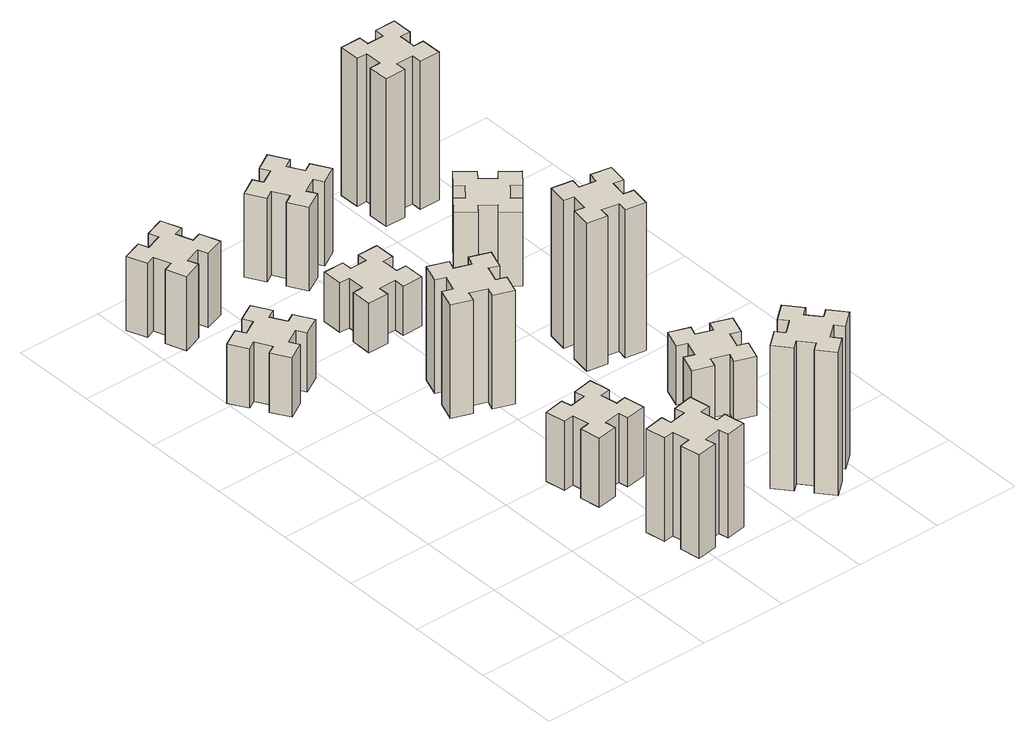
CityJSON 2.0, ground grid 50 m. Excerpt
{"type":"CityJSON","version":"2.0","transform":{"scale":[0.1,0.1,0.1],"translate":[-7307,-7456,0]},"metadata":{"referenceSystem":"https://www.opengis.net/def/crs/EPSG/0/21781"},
"CityObjects":{
"building1":{"type":"Building","attributes":{"class":"1000","function":"1000","usage":"1000","yearOfConstruction":2016,"roofType":"1000","measuredHeight":36,"storeysAboveGround":30,"storeysBelowGround":0},"geometry":[{"type":"Solid","lod":"1","boundaries":[[[[0,1,2,3,4,5,6,7,8,9,10,11,12,13,14,15,16,17,18,19]],[[17,16,20,21]],[[16,15,22,20]],[[15,14,23,22]],[[14,13,24,23]],[[13,12,25,24]],[[12,11,26,25]],[[11,10,27,26]],[[10,9,28,27]],[[9,8,29,28]],[[8,7,30,29]],[[7,6,31,30]],[[6,5,32,31]],[[5,4,33,32]],[[4,3,34,33]],[[3,2,35,34]],[[2,1,36,35]],[[1,0,37,36]],[[0,19,38,37]],[[19,18,39,38]],[[18,17,21,39]],[[24,25,26,27,28,29,30,31,32,33,34,35,36,37,38,39,21,20,22,23]]]]}]},
"building2":{"type":"Building","attributes":{"class":"1000","function":"1000","usage":"1000","yearOfConstruction":2016,"roofType":"1000","measuredHeight":63,"storeysAboveGround":30,"storeysBelowGround":0},"geometry":[{"type":"Solid","lod":"1","boundaries":[[[[40,41,42,43,44,45,46,47,48,49,50,51,52,53,54,55,56,57,58,59]],[[57,56,60,61]],[[56,55,62,60]],[[55,54,63,62]],[[54,53,64,63]],[[53,52,65,64]],[[52,51,66,65]],[[51,50,67,66]],[[50,49,68,67]],[[49,48,69,68]],[[48,47,70,69]],[[47,46,71,70]],[[46,45,72,71]],[[45,44,73,72]],[[44,43,74,73]],[[43,42,75,74]],[[42,41,76,75]],[[41,40,77,76]],[[40,59,78,77]],[[59,58,79,78]],[[58,57,61,79]],[[64,65,66,67,68,69,70,71,72,73,74,75,76,77,78,79,61,60,62,63]]]]}]},
"building3":{"type":"Building","attributes":{"class":"1000","function":"1000","usage":"1000","yearOfConstruction":2016,"roofType":"1000","measuredHeight":45,"storeysAboveGround":30,"storeysBelowGround":0},"geometry":[{"type":"Solid","lod":"1","boundaries":[[[[80,81,82,83,84,85,86,87,88,89,90,91,92,93,94,95,96,97,98,99]],[[97,96,100,101]],[[96,95,102,100]],[[95,94,103,102]],[[94,93,104,103]],[[93,92,105,104]],[[92,91,106,105]],[[91,90,107,106]],[[90,89,108,107]],[[89,88,109,108]],[[88,87,110,109]],[[87,86,111,110]],[[86,85,112,111]],[[85,84,113,112]],[[84,83,114,113]],[[83,82,115,114]],[[82,81,116,115]],[[81,80,117,116]],[[80,99,118,117]],[[99,98,119,118]],[[98,97,101,119]],[[104,105,106,107,108,109,110,111,112,113,114,115,116,117,118,119,101,100,102,103]]]]}]},
"building4":{"type":"Building","attributes":{"class":"1000","function":"1000","usage":"1000","yearOfConstruction":2016,"roofType":"1000","measuredHeight":42,"storeysAboveGround":30,"storeysBelowGround":0},"geometry":[{"type":"Solid","lod":"1","boundaries":[[[[120,121,122,123,124,125,126,127,128,129,130,131,132,133,134,135,136,137,138,139]],[[137,136,140,141]],[[136,135,142,140]],[[135,134,143,142]],[[134,133,144,143]],[[133,132,145,144]],[[132,131,146,145]],[[131,130,147,146]],[[130,129,148,147]],[[129,128,149,148]],[[128,127,150,149]],[[127,126,151,150]],[[126,125,152,151]],[[125,124,153,152]],[[124,123,154,153]],[[123,122,155,154]],[[122,121,156,155]],[[121,120,157,156]],[[120,139,158,157]],[[139,138,159,158]],[[138,137,141,159]],[[144,145,146,147,148,149,150,151,152,153,154,155,156,157,158,159,141,140,142,143]]]]}]},
"building5":{"type":"Building","attributes":{"class":"1000","function":"1000","usage":"1000","yearOfConstruction":2016,"roofType":"1000","measuredHeight":69,"storeysAboveGround":30,"storeysBelowGround":0},"geometry":[{"type":"Solid","lod":"1","boundaries":[[[[160,161,162,163,164,165,166,167,168,169,170,171,172,173,174,175,176,177,178,179]],[[177,176,180,181]],[[176,175,182,180]],[[175,174,183,182]],[[174,173,184,183]],[[173,172,185,184]],[[172,171,186,185]],[[171,170,187,186]],[[170,169,188,187]],[[169,168,189,188]],[[168,167,190,189]],[[167,166,191,190]],[[166,165,192,191]],[[165,164,193,192]],[[164,163,194,193]],[[163,162,195,194]],[[162,161,196,195]],[[161,160,197,196]],[[160,179,198,197]],[[179,178,199,198]],[[178,177,181,199]],[[184,185,186,187,188,189,190,191,192,193,194,195,196,197,198,199,181,180,182,183]]]]}]},
"building6":{"type":"Building","attributes":{"class":"1000","function":"1000","usage":"1000","yearOfConstruction":2016,"roofType":"1000","measuredHeight":30,"storeysAboveGround":30,"storeysBelowGround":0},"geometry":[{"type":"Solid","lod":"1","boundaries":[[[[200,201,202,203,204,205,206,207,208,209,210,211,212,213,214,215,216,217,218,219]],[[217,216,220,221]],[[216,215,222,220]],[[215,214,223,222]],[[214,213,224,223]],[[213,212,225,224]],[[212,211,226,225]],[[211,210,227,226]],[[210,209,228,227]],[[209,208,229,228]],[[208,207,230,229]],[[207,206,231,230]],[[206,205,232,231]],[[205,204,233,232]],[[204,203,234,233]],[[203,202,235,234]],[[202,201,236,235]],[[201,200,237,236]],[[200,219,238,237]],[[219,218,239,238]],[[218,217,221,239]],[[224,225,226,227,228,229,230,231,232,233,234,235,236,237,238,239,221,220,222,223]]]]}]},
"building7":{"type":"Building","attributes":{"class":"1000","function":"1000","usage":"1000","yearOfConstruction":2016,"roofType":"1000","measuredHeight":87,"storeysAboveGround":30,"storeysBelowGround":0},"geometry":[{"type":"Solid","lod":"1","boundaries":[[[[240,241,242,243,244,245,246,247,248,249,250,251,252,253,254,255,256,257,258,259]],[[257,256,260,261]],[[256,255,262,260]],[[255,254,263,262]],[[254,253,264,263]],[[253,252,265,264]],[[252,251,266,265]],[[251,250,267,266]],[[250,249,268,267]],[[249,248,269,268]],[[248,247,270,269]],[[247,246,271,270]],[[246,245,272,271]],[[245,244,273,272]],[[244,243,274,273]],[[243,242,275,274]],[[242,241,276,275]],[[241,240,277,276]],[[240,259,278,277]],[[259,258,279,278]],[[258,257,261,279]],[[264,265,266,267,268,269,270,271,272,273,274,275,276,277,278,279,261,260,262,263]]]]}]},
"building8":{"type":"Building","attributes":{"class":"1000","function":"1000","usage":"1000","yearOfConstruction":2016,"roofType":"1000","measuredHeight":51,"storeysAboveGround":30,"storeysBelowGround":0},"geometry":[{"type":"Solid","lod":"1","boundaries":[[[[280,281,282,283,284,285,286,287,288,289,290,291,292,293,294,295,296,297,298,299]],[[297,296,300,301]],[[296,295,302,300]],[[295,294,303,302]],[[294,293,304,303]],[[293,292,305,304]],[[292,291,306,305]],[[291,290,307,306]],[[290,289,308,307]],[[289,288,309,308]],[[288,287,310,309]],[[287,286,311,310]],[[286,285,312,311]],[[285,284,313,312]],[[284,283,314,313]],[[283,282,315,314]],[[282,281,316,315]],[[281,280,317,316]],[[280,299,318,317]],[[299,298,319,318]],[[298,297,301,319]],[[304,305,306,307,308,309,310,311,312,313,314,315,316,317,318,319,301,300,302,303]]]]}]},
"building9":{"type":"Building","attributes":{"class":"1000","function":"1000","usage":"1000","yearOfConstruction":2016,"roofType":"1000","measuredHeight":36,"storeysAboveGround":30,"storeysBelowGround":0},"geometry":[{"type":"Solid","lod":"1","boundaries":[[[[320,321,322,323,324,325,326,327,328,329,330,331,332,333,334,335,336,337,338,339]],[[337,336,340,341]],[[336,335,342,340]],[[335,334,343,342]],[[334,333,344,343]],[[333,332,345,344]],[[332,331,346,345]],[[331,330,347,346]],[[330,329,348,347]],[[329,328,349,348]],[[328,327,350,349]],[[327,326,351,350]],[[326,325,352,351]],[[325,324,353,352]],[[324,323,354,353]],[[323,322,355,354]],[[322,321,356,355]],[[321,320,357,356]],[[320,339,358,357]],[[339,338,359,358]],[[338,337,341,359]],[[344,345,346,347,348,349,350,351,352,353,354,355,356,357,358,359,341,340,342,343]]]]}]},
"building10":{"type":"Building","attributes":{"class":"1000","function":"1000","usage":"1000","yearOfConstruction":2016,"roofType":"1000","measuredHeight":90,"storeysAboveGround":30,"storeysBelowGround":0},"geometry":[{"type":"Solid","lod":"1","boundaries":[[[[360,361,362,363,364,365,366,367,368,369,370,371,372,373,374,375,376,377,378,379]],[[377,376,380,381]],[[376,375,382,380]],[[375,374,383,382]],[[374,373,384,383]],[[373,372,385,384]],[[372,371,386,385]],[[371,370,387,386]],[[370,369,388,387]],[[369,368,389,388]],[[368,367,390,389]],[[367,366,391,390]],[[366,365,392,391]],[[365,364,393,392]],[[364,363,394,393]],[[363,362,395,394]],[[362,361,396,395]],[[361,360,397,396]],[[360,379,398,397]],[[379,378,399,398]],[[378,377,381,399]],[[384,385,386,387,388,389,390,391,392,393,394,395,396,397,398,399,381,380,382,383]]]]}]},
"building11":{"type":"Building","attributes":{"class":"1000","function":"1000","usage":"1000","yearOfConstruction":2016,"roofType":"1000","measuredHeight":45,"storeysAboveGround":30,"storeysBelowGround":0},"geometry":[{"type":"Solid","lod":"1","boundaries":[[[[400,401,402,403,404,405,406,407,408,409,410,411,412,413,414,415,416,417,418,419]],[[417,416,420,421]],[[416,415,422,420]],[[415,414,423,422]],[[414,413,424,423]],[[413,412,425,424]],[[412,411,426,425]],[[411,410,427,426]],[[410,409,428,427]],[[409,408,429,428]],[[408,407,430,429]],[[407,406,431,430]],[[406,405,432,431]],[[405,404,433,432]],[[404,403,434,433]],[[403,402,435,434]],[[402,401,436,435]],[[401,400,437,436]],[[400,419,438,437]],[[419,418,439,438]],[[418,417,421,439]],[[424,425,426,427,428,429,430,431,432,433,434,435,436,437,438,439,421,420,422,423]]]]}]},
"building12":{"type":"Building","attributes":{"class":"1000","function":"1000","usage":"1000","yearOfConstruction":2016,"roofType":"1000","measuredHeight":90,"storeysAboveGround":30,"storeysBelowGround":0},"geometry":[{"type":"Solid","lod":"1","boundaries":[[[[440,441,442,443,444,445,446,447,448,449,450,451,452,453,454,455,456,457,458,459]],[[457,456,460,461]],[[456,455,462,460]],[[455,454,463,462]],[[454,453,464,463]],[[453,452,465,464]],[[452,451,466,465]],[[451,450,467,466]],[[450,449,468,467]],[[449,448,469,468]],[[448,447,470,469]],[[447,446,471,470]],[[446,445,472,471]],[[445,444,473,472]],[[444,443,474,473]],[[443,442,475,474]],[[442,441,476,475]],[[441,440,477,476]],[[440,459,478,477]],[[459,458,479,478]],[[458,457,461,479]],[[464,465,466,467,468,469,470,471,472,473,474,475,476,477,478,479,461,460,462,463]]]]}]}
},
"vertices":[
[356,2477,0],[306,2564,0],[358,2594,0],[298,2698,0],[194,2638,0],[224,2586,0],[137,2536,0],[107,2588,0],[3,2528,0],[63,2424,0],[115,2454,0],[165,2367,0],[113,2337,0],[173,2233,0],[277,2293,0],[247,2345,0],[334,2395,0],[364,2343,0],[468,2403,0],[408,2507,0],[334,2395,360],[364,2343,360],[247,2345,360],[277,2293,360],[173,2233,360],[113,2337,360],[165,2367,360],[115,2454,360],[63,2424,360],[3,2528,360],[107,2588,360],[137,2536,360],[224,2586,360],[194,2638,360],[298,2698,360],[358,2594,360],[306,2564,360],[356,2477,360],[408,2507,360],[468,2403,360],
[1045,128,0],[1144,146,0],[1154,87,0],[1272,107,0],[1251,226,0],[1192,215,0],[1175,314,0],[1234,324,0],[1213,442,0],[1095,421,0],[1105,362,0],[1007,345,0],[997,404,0],[878,383,0],[899,265,0],[958,275,0],[976,177,0],[917,167,0],[937,48,0],[1056,69,0],[976,177,630],[917,167,630],[958,275,630],[899,265,630],[878,383,630],[997,404,630],[1007,345,630],[1105,362,630],[1095,421,630],[1213,442,630],[1234,324,630],[1175,314,630],[1192,215,630],[1251,226,630],[1272,107,630],[1154,87,630],[1144,146,630],[1045,128,630],[1056,69,630],[937,48,630],
[245,3326,0],[151,3292,0],[130,3348,0],[17,3307,0],[59,3194,0],[115,3215,0],[149,3121,0],[93,3100,0],[134,2987,0],[247,3029,0],[226,3085,0],[320,3119,0],[340,3063,0],[453,3104,0],[412,3217,0],[356,3196,0],[322,3290,0],[378,3310,0],[337,3423,0],[224,3382,0],[322,3290,450],[378,3310,450],[356,3196,450],[412,3217,450],[453,3104,450],[340,3063,450],[320,3119,450],[226,3085,450],[247,3029,450],[134,2987,450],[93,3100,450],[149,3121,450],[115,3215,450],[59,3194,450],[17,3307,450],[130,3348,450],[151,3292,450],[245,3326,450],[224,3382,450],[337,3423,450],
[1005,1002,0],[907,985,0],[897,1044,0],[778,1023,0],[799,905,0],[858,915,0],[876,817,0],[817,807,0],[837,688,0],[956,709,0],[945,768,0],[1044,786,0],[1054,727,0],[1172,747,0],[1151,866,0],[1092,855,0],[1075,954,0],[1134,964,0],[1113,1082,0],[995,1061,0],[1075,954,420],[1134,964,420],[1092,855,420],[1151,866,420],[1172,747,420],[1054,727,420],[1044,786,420],[945,768,420],[956,709,420],[837,688,420],[817,807,420],[876,817,420],[858,915,420],[799,905,420],[778,1023,420],[897,1044,420],[907,985,420],[1005,1002,420],[995,1061,420],[1113,1082,420],
[1062,1741,0],[1096,1835,0],[1152,1814,0],[1193,1927,0],[1080,1968,0],[1060,1912,0],[966,1946,0],[987,2002,0],[874,2043,0],[833,1930,0],[889,1910,0],[855,1816,0],[799,1837,0],[757,1724,0],[870,1683,0],[891,1739,0],[985,1705,0],[964,1649,0],[1077,1607,0],[1118,1720,0],[985,1705,690],[964,1649,690],[891,1739,690],[870,1683,690],[757,1724,690],[799,1837,690],[855,1816,690],[889,1910,690],[833,1930,690],[874,2043,690],[987,2002,690],[966,1946,690],[1060,1912,690],[1080,1968,690],[1193,1927,690],[1152,1814,690],[1096,1835,690],[1062,1741,690],[1118,1720,690],[1077,1607,690],
[1085,2515,0],[1085,2615,0],[1145,2615,0],[1145,2735,0],[1025,2735,0],[1025,2675,0],[925,2675,0],[925,2735,0],[805,2735,0],[805,2615,0],[865,2615,0],[865,2515,0],[805,2515,0],[805,2395,0],[925,2395,0],[925,2455,0],[1025,2455,0],[1025,2395,0],[1145,2395,0],[1145,2515,0],[1025,2455,300],[1025,2395,300],[925,2455,300],[925,2395,300],[805,2395,300],[805,2515,300],[865,2515,300],[865,2615,300],[805,2615,300],[805,2735,300],[925,2735,300],[925,2675,300],[1025,2675,300],[1025,2735,300],[1145,2735,300],[1145,2615,300],[1085,2615,300],[1085,2515,300],[1145,2515,300],[1145,2395,300],
[1848,129,0],[1924,193,0],[1963,147,0],[2055,224,0],[1978,316,0],[1932,278,0],[1867,354,0],[1913,393,0],[1836,485,0],[1744,408,0],[1783,362,0],[1706,297,0],[1668,343,0],[1576,266,0],[1653,174,0],[1699,213,0],[1763,136,0],[1717,98,0],[1794,6,0],[1886,83,0],[1763,136,870],[1717,98,870],[1699,213,870],[1653,174,870],[1576,266,870],[1668,343,870],[1706,297,870],[1783,362,870],[1744,408,870],[1836,485,870],[1913,393,870],[1867,354,870],[1932,278,870],[1978,316,870],[2055,224,870],[1963,147,870],[1924,193,870],[1848,129,870],[1886,83,870],[1794,6,870],
[1096,3217,0],[1046,3304,0],[1098,3334,0],[1038,3438,0],[934,3378,0],[964,3326,0],[877,3276,0],[847,3328,0],[743,3268,0],[803,3164,0],[855,3194,0],[905,3107,0],[853,3077,0],[913,2973,0],[1017,3033,0],[987,3085,0],[1074,3135,0],[1104,3083,0],[1208,3143,0],[1148,3247,0],[1074,3135,510],[1104,3083,510],[987,3085,510],[1017,3033,510],[913,2973,510],[853,3077,510],[905,3107,510],[855,3194,510],[803,3164,510],[743,3268,510],[847,3328,510],[877,3276,510],[964,3326,510],[934,3378,510],[1038,3438,510],[1098,3334,510],[1046,3304,510],[1096,3217,510],[1148,3247,510],[1208,3143,510],
[1729,1070,0],[1695,976,0],[1639,997,0],[1597,884,0],[1710,843,0],[1731,899,0],[1825,865,0],[1804,809,0],[1917,767,0],[1958,880,0],[1902,901,0],[1936,995,0],[1992,974,0],[2033,1087,0],[1920,1128,0],[1900,1072,0],[1806,1106,0],[1827,1162,0],[1714,1203,0],[1673,1090,0],[1806,1106,360],[1827,1162,360],[1900,1072,360],[1920,1128,360],[2033,1087,360],[1992,974,360],[1936,995,360],[1902,901,360],[1958,880,360],[1917,767,360],[1804,809,360],[1825,865,360],[1731,899,360],[1710,843,360],[1597,884,360],[1639,997,360],[1695,976,360],[1729,1070,360],[1673,1090,360],[1714,1203,360],
[1815,1657,0],[1832,1755,0],[1891,1745,0],[1912,1863,0],[1794,1884,0],[1784,1825,0],[1685,1842,0],[1696,1901,0],[1577,1922,0],[1557,1804,0],[1616,1794,0],[1598,1695,0],[1539,1706,0],[1518,1587,0],[1637,1567,0],[1647,1626,0],[1745,1608,0],[1735,1549,0],[1853,1528,0],[1874,1647,0],[1745,1608,900],[1735,1549,900],[1647,1626,900],[1637,1567,900],[1518,1587,900],[1539,1706,900],[1598,1695,900],[1616,1794,900],[1557,1804,900],[1577,1922,900],[1696,1901,900],[1685,1842,900],[1784,1825,900],[1794,1884,900],[1912,1863,900],[1891,1745,900],[1832,1755,900],[1815,1657,900],[1874,1647,900],[1853,1528,900],
[1824,2617,0],[1748,2682,0],[1786,2728,0],[1694,2805,0],[1617,2713,0],[1663,2674,0],[1599,2598,0],[1553,2636,0],[1476,2544,0],[1568,2467,0],[1606,2513,0],[1683,2449,0],[1644,2403,0],[1736,2326,0],[1813,2418,0],[1767,2456,0],[1832,2533,0],[1878,2494,0],[1955,2586,0],[1863,2663,0],[1832,2533,450],[1878,2494,450],[1767,2456,450],[1813,2418,450],[1736,2326,450],[1644,2403,450],[1683,2449,450],[1606,2513,450],[1568,2467,450],[1476,2544,450],[1553,2636,450],[1599,2598,450],[1663,2674,450],[1617,2713,450],[1694,2805,450],[1786,2728,450],[1748,2682,450],[1824,2617,450],[1863,2663,450],[1955,2586,450],
[1665,3195,0],[1765,3195,0],[1765,3135,0],[1885,3135,0],[1885,3255,0],[1825,3255,0],[1825,3355,0],[1885,3355,0],[1885,3475,0],[1765,3475,0],[1765,3415,0],[1665,3415,0],[1665,3475,0],[1545,3475,0],[1545,3355,0],[1605,3355,0],[1605,3255,0],[1545,3255,0],[1545,3135,0],[1665,3135,0],[1605,3255,900],[1545,3255,900],[1605,3355,900],[1545,3355,900],[1545,3475,900],[1665,3475,900],[1665,3415,900],[1765,3415,900],[1765,3475,900],[1885,3475,900],[1885,3355,900],[1825,3355,900],[1825,3255,900],[1885,3255,900],[1885,3135,900],[1765,3135,900],[1765,3195,900],[1665,3195,900],[1665,3135,900],[1545,3135,900]
]}
